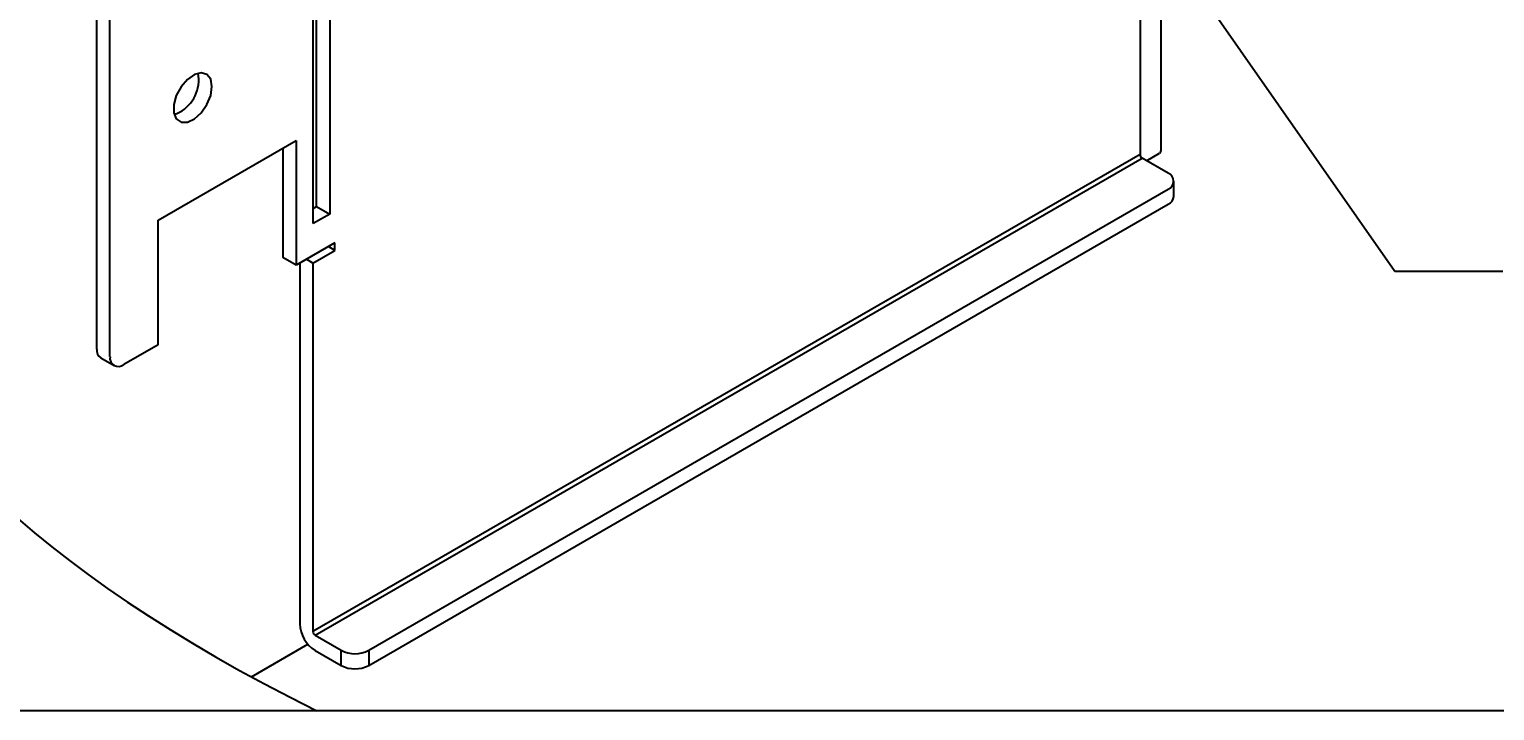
# Model space of a CAD drawing. Extents: x -4 to 14.5, y -14.9 to 0.3.
# Drawn here: x 2.337 to 6.096, y -14.901 to -13.152 of the extents above; entities that cross this region are included whole.
import ezdxf
from ezdxf import colors
from ezdxf.entities.mleader import LeaderData, LeaderLine
from ezdxf.math import Vec2, Vec3

# ---------------------------------------------------------------- set-up
doc = ezdxf.new("R2010")
doc.units = 0
doc.header["$LTSCALE"] = 0.5
doc.header["$MEASUREMENT"] = 0
for name, color, linetype in [('FAB DWG', 221, 'CONTINUOUS'), ('Housing', 150, 'CONTINUOUS'), ('Mounting', 4, 'CONTINUOUS')]:
    doc.layers.add(name, color=color, linetype=linetype)
doc.layers.add('Text-Unprinted', color=131, linetype='CONTINUOUS', plot=False)
doc.styles.add('LSAD_Standard', font='arial.ttf')

msp = doc.modelspace()

# ---------------------------------------------------------------- linework, layer by layer
at = {"layer": 'Housing', "linetype": 'Continuous', "lineweight": 25, "transparency": 16777216}
for p, q in [((5.2405, -13.4605), (5.2405, -12.3533)), ((5.2024, -13.4893), (5.2363, -13.4697)), ((2.907, -14.8144), (3.0518, -14.7308))]:
    msp.add_line(p, q, dxfattribs=at)
msp.add_arc((5.2307, -13.4616), 0.00986, 305.0132, 6.2984, dxfattribs=at)
at = {"layer": 'Housing', "transparency": 16777216}
msp.add_open_spline([(0.3343, -10.1451), (1.812, -10.8774), (1.7043, -12.5231), (1.5967, -14.1688), (3.0744, -14.9012)], degree=3, dxfattribs=at)
at = {"layer": 'Mounting', "linetype": 'Continuous', "lineweight": 25, "transparency": 16777216}
for p, q in [((3.0651, -13.6507), (3.0651, -12.0585)), ((3.0737, -13.6067), (3.0737, -12.0535)), ((3.1075, -12.034), (3.1075, -13.6262)), ((2.5101, -13.9729), (2.5101, -12.3602)), ((2.5439, -13.9924), (2.5439, -12.3798)), ((5.1859, -12.5471), (5.1859, -13.4732)), ((2.7717, -13.2797), (2.7698, -13.2649)), ((2.6677, -13.6417), (3.0212, -13.4376)), ((3.0212, -13.4376), (3.0212, -13.7577)), ((2.9874, -13.4571), (2.9874, -13.7382)), ((5.1859, -13.4732), (3.0646, -14.6978)), ((3.0702, -14.7076), (5.1915, -13.483)), ((5.2581, -13.5215), (5.1915, -13.483)), ((3.2075, -14.7461), (5.2581, -13.5623)), ((5.2728, -13.5809), (5.2728, -13.5419)), ((3.2075, -14.7851), (5.2581, -13.6013)), ((2.6677, -13.9618), (2.6677, -13.6417)), ((3.0651, -13.6117), (3.0737, -13.6067)), ((3.1075, -13.6262), (3.0651, -13.6507)), ((3.0737, -13.6067), (3.1075, -13.6262)), ((3.1209, -13.7002), (3.0212, -13.7577)), ((3.1209, -13.7197), (3.104, -13.7099)), ((3.1209, -13.7197), (3.1209, -13.7002)), ((3.0212, -13.7577), (2.9874, -13.7382)), ((3.0308, -13.7522), (3.0308, -14.6783)), ((3.0646, -13.7522), (3.0477, -13.7424)), ((3.0646, -13.7522), (3.1209, -13.7197)), ((3.0646, -13.7522), (3.0646, -14.6978)), ((2.6677, -13.9618), (2.5793, -14.0128)), ((2.5205, -13.9958), (2.5543, -14.0153)), ((3.0702, -14.7076), (3.1368, -14.7461)), ((3.0702, -14.7467), (3.1368, -14.7851)), ((3.1368, -14.7851), (3.1368, -14.7461)), ((3.2075, -14.7461), (3.2075, -14.7851))]:
    msp.add_line(p, q, dxfattribs=at)
at = {"layer": 'Mounting', "linetype": 'Continuous', "lineweight": 25, "transparency": 16777216, "flags": 128}
msp.add_lwpolyline([(2.8055, -13.2992), (2.8022, -13.2805), (2.7926, -13.2682), (2.7781, -13.2639), (2.7606, -13.2682), (2.7425, -13.2806), (2.7262, -13.2994), (2.714, -13.322), (2.7074, -13.3454), (2.7074, -13.3664), (2.714, -13.3822), (2.7262, -13.3906), (2.7425, -13.3906), (2.7606, -13.3821), (2.7781, -13.3662), (2.7926, -13.3452), (2.8022, -13.3218), (2.8055, -13.2992)], dxfattribs=at)
at = {"layer": 'Mounting', "linetype": 'Continuous', "lineweight": 25, "transparency": 16777216}
for centre, radius, start, end in [((2.6761, -13.2811), 0.0957, 289.8161, 0.8318), ((5.1982, -13.4727), 0.0123, 182.6055, 237.3945), ((5.2504, -13.5419), 0.0218, 290.7834, 69.2166), ((5.2478, -13.5784), 0.0251, 294.3747, 354.3052), ((2.5346, -13.9756), 0.0246, 173.7012, 234.9867), ((2.5655, -13.9959), 0.0218, 170.786, 309.2033), ((3.1164, -14.6744), 0.0858, 182.6055, 237.3945), ((3.0768, -14.6973), 0.0123, 182.6055, 237.3945), ((3.1722, -14.6779), 0.0769, 242.6097, 297.3903), ((3.1722, -14.7169), 0.0769, 242.6097, 297.3903)]:
    msp.add_arc(centre, radius, start, end, dxfattribs=at)
at = {"layer": 'Text-Unprinted', "ltscale": 0.5, "transparency": 16777216}
msp.add_lwpolyline([(0, 0), (12.2875, 0), (12.2875, -14.9012), (0, -14.9012)], close=True, dxfattribs=at)

# ---------------------------------------------------------------- leaders
at = {"layer": 'FAB DWG', "ltscale": 0.5, "transparency": 16777216}
ml = msp.add_multileader_mtext('Standard', dxfattribs=at)
ml.set_content('\\A1;HW90272', color=256, style='LSAD_Standard')
ml.set_leader_properties()
ml.build(insert=Vec2(0, 0))
ml.multileader.update_dxf_attribs({"text_left_attachment_type": 2, "dogleg_length": 0.36, "arrow_head_size": 0.1875})
ctx = ml.context
ctx.base_point, ctx.char_height, ctx.arrow_head_size, ctx.landing_gap_size, ctx.plane_origin = Vec3(6.1167, -13.7731), 0.1875, 0.1875, 0.09, Vec3(8.6327, 3.5022)
ctx.left_attachment = 2
notes = []
notes.append((ctx, [(0, (1, 1, 0), (5.8395, -13.7731), (1, 0), 0.2772, [(1, [(4.9094, -12.4403)], 0, [])])]))
ctx.mtext.insert, ctx.mtext.width, ctx.mtext.defined_height, ctx.mtext.flow_direction = Vec3(6.2067, -13.6774), 8.287107, 3.2689, 5
for ctx, leaders in notes:
    for number, flags, end, landing, length, lines in leaders:
        leader = LeaderData()
        leader.index, (leader.has_last_leader_line, leader.has_dogleg_vector, leader.attachment_direction) = number, flags
        leader.last_leader_point, leader.dogleg_vector, leader.dogleg_length = Vec3(end), Vec3(landing), length
        for number, points, colour, breaks in lines:
            line = LeaderLine()
            line.index, line.vertices, line.color, line.breaks = number, Vec3.list(points), colors.encode_raw_color(colour), breaks
            leader.lines.append(line)
        ctx.leaders.append(leader)

doc.saveas('drawing.dxf')
